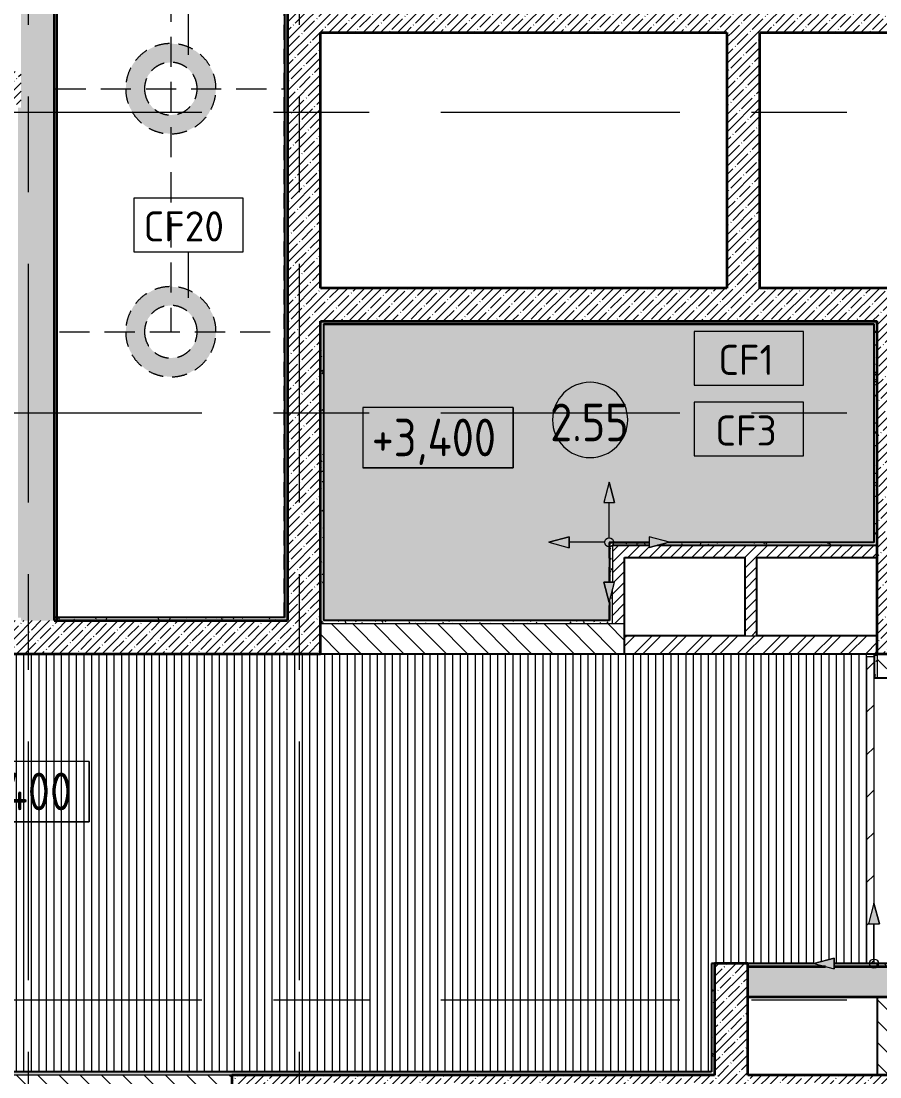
# Model space of a CAD drawing. Header units: millimetres. Extents: x 81663 to 277412, y -8553 to 29000.
# Drawn here: x 92810 to 98517, y 10588 to 17605 of the extents above; entities that cross this region are included whole.
import ezdxf

# ---------------------------------------------------------------- set-up
doc = ezdxf.new("R2010")
doc.units = ezdxf.units.MM
for name, pattern in [('200_ШТРИХ__ш1_п0_6_', [160, 100, -60]), ('ADSK_Штрих_ш2 п1', [300, 200, -100]), ('Осевая', [3175, 635, -476.25, 1587.5, -476.25])]:
    doc.linetypes.add(name, pattern=pattern)
for name, color, linetype, lineweight in [('A-AREA-IDEN', 7, 'Continuous', 9), ('A-CLNG-IDEN', 7, 'Continuous', 9), ('A-DETL', 7, 'Continuous', 9), ('A-DETL-1', 7, 'ADSK_Штрих_ш2 п1', 9), ('A-DETL-GENF', 7, 'Continuous', 9), ('A-DETL-MBND', 7, '200_ШТРИХ__ш1_п0_6_', 9), ('A-DETL-MBND-1', 7, 'Continuous', 9), ('A-FLOR', 7, 'Continuous', 9), ('A-FLOR-1', 7, 'Continuous', 35), ('A-WALL', 7, 'Continuous', 9), ('G-ANNO-DIMS', 7, 'Continuous', 9), ('I-WALL', 7, 'Continuous', 9), ('Оси-2', 7, 'Осевая', 9)]:
    doc.layers.add(name, color=color, linetype=linetype, lineweight=lineweight)
for name, color, linetype, lineweight, true_color in [('A-DETL-GENF-1', 7, 'Continuous', 9, 0x004000), ('A-WALL-1', 7, 'Continuous', 35, 0x3c3c3c), ('A-WALL-3', 7, 'Continuous', 25, 0x3c3c3c), ('A-WALL-FNSH-1', 7, 'Continuous', 13, 0x3c3c3c)]:
    doc.layers.add(name, color=color, linetype=linetype, lineweight=lineweight, true_color=true_color)
doc.styles.add('GOST Common', font='GOST_Common.ttf', dxfattribs={"width": 0.9, "height": 250})
doc.styles.add('GOST Common_1', font='GOST_Common.ttf', dxfattribs={"height": 200})
pattern_1 = [(45, (0, 0), (-57.024626, 57.024626), []), (45, (57.025, 0), (-57.024626, 57.024626), [100.806, -20.161, 3.353, -16.808])]
pattern_2 = [(135, (0, 0), (-70.71068, -70.71068), [])]
pattern_3 = [(45, (0, 0), (-35.35534, 35.35534), [])]
pattern_4 = [(0, (0, 0), (121.92, 30.48), [10.058, -81.382, 10.058, -81.382, -487.68]), (0, (0, 0), (121.92, 30.48), [-182.88, 10.058, -172.822, 10.058, -81.382, -213.36]), (0, (0, 0), (121.92, 30.48), [-457.2, 10.058, -50.902, 10.058, -142.342]), (120, (45.72, 15.24), (-87.356454, 90.345817), [10.058, -81.382, 10.058, -81.382, -487.68]), (120, (45.72, 15.24), (-87.356454, 90.345817), [-182.88, 10.058, -172.822, 10.058, -81.382, -213.36]), (120, (45.72, 15.24), (-87.356454, 90.345817), [-457.2, 10.058, -50.902, 10.058, -142.342]), (240, (60.96, 76.2), (-34.563546, -120.825817), [10.058, -81.382, 10.058, -81.382, -487.68]), (240, (60.96, 76.2), (-34.563546, -120.825817), [-182.88, 10.058, -172.822, 10.058, -81.382, -213.36]), (240, (60.96, 76.2), (-34.563546, -120.825817), [-457.2, 10.058, -50.902, 10.058, -142.342])]

# ---------------------------------------------------------------- blocks, each defined once
blk = doc.blocks.new('Начало раскладки_красным - Начало раскладки_красным-26104805-План потолков с обозначением видов отделки и геометрии 2 этажа в осях 23-33')
at = {"layer": 'A-DETL-GENF'}
for points in [[(-36.2, 264.8), (36.2, 264.8), (0, 400)], [(-264.8, -36.2), (-264.8, 36.2), (-400, 0)]]:
    blk.add_hatch(color=256, dxfattribs=at).paths.add_polyline_path(points)
for p, q in [((0, 400), (-36.2, 264.8)), ((0, 400), (-36.2, 264.8)), ((36.2, 264.8), (0, 400)), ((0, 400), (36.2, 264.8)), ((-36.2, 264.8), (36.2, 264.8)), ((-36.2, 264.8), (36.2, 264.8)), ((0, 30), (0, 264.8)), ((-264.8, 36.2), (-400, 0)), ((-400, 0), (-264.8, 36.2)), ((-400, 0), (-264.8, -36.2)), ((-400, 0), (-264.8, -36.2)), ((-264.8, -36.2), (-264.8, 36.2)), ((-264.8, 36.2), (-264.8, -36.2)), ((-30, 0), (-264.8, 0))]:
    blk.add_line(p, q, dxfattribs=at)
blk.add_circle((0, 0), 30, dxfattribs=at)
blk = doc.blocks.new('Начало раскладки_красным - Начало раскладки_красным-26102174-План потолков с обозначением видов отделки и геометрии 2 этажа в осях 23-33')
at = {"layer": 'A-DETL-GENF'}
for points in [[(-36.2, 264.8), (36.2, 264.8), (0, 400)], [(-264.8, -36.2), (-264.8, 36.2), (-400, 0)], [(264.8, -36.2), (400, 0), (264.8, 36.2)], [(0, -400), (36.2, -264.8), (-36.2, -264.8)]]:
    blk.add_hatch(color=256, dxfattribs=at).paths.add_polyline_path(points)
for p, q in [((0, 400), (-36.2, 264.8)), ((0, 400), (-36.2, 264.8)), ((36.2, 264.8), (0, 400)), ((0, 400), (36.2, 264.8)), ((-36.2, 264.8), (36.2, 264.8)), ((-36.2, 264.8), (36.2, 264.8)), ((0, 30), (0, 264.8)), ((-264.8, 36.2), (-400, 0)), ((-400, 0), (-264.8, 36.2)), ((-400, 0), (-264.8, -36.2)), ((-400, 0), (-264.8, -36.2)), ((-264.8, -36.2), (-264.8, 36.2)), ((-264.8, 36.2), (-264.8, -36.2)), ((-30, 0), (-264.8, 0)), ((30, 0), (264.8, 0)), ((400, 0), (264.8, 36.2)), ((264.8, 36.2), (264.8, -36.2)), ((400, 0), (264.8, 36.2)), ((264.8, 36.2), (264.8, -36.2)), ((400, 0), (264.8, -36.2)), ((0, -30), (0, -264.8)), ((264.8, -36.2), (400, 0)), ((36.2, -264.8), (-36.2, -264.8)), ((-36.2, -264.8), (0, -400)), ((0, -400), (-36.2, -264.8)), ((-36.2, -264.8), (36.2, -264.8)), ((0, -400), (36.2, -264.8)), ((0, -400), (36.2, -264.8))]:
    blk.add_line(p, q, dxfattribs=at)
blk.add_circle((0, 0), 30, dxfattribs=at)
blk = doc.blocks.new('Марка_Помещения - Номер-25198446-План потолков с обозначением видов отделки и геометрии 2 этажа в осях 23-33')
at = {"layer": 'A-AREA-IDEN'}
for start, end in [(360, 180), (180, 360)]:
    blk.add_arc((0, 0), 2.5, start, end, dxfattribs=at)
blk = doc.blocks.new('М_потолков - Марка_ Имя типа-25382930-План потолков с обозначением видов отделки и геометрии 2 этажа в осях 23-33')
at = {"layer": 'A-CLNG-IDEN'}
for p, q in [((3.625, 1.984375), (-3.625, 1.984375)), ((-3.625, 1.984375), (-3.625, -1.59375)), ((3.625, -1.59375), (3.625, 1.984375)), ((-3.625, -1.59375), (3.625, -1.59375))]:
    blk.add_line(p, q, dxfattribs=at)
blk = doc.blocks.new('Высотные отметки - 10х4_h_-17668695-План потолков с обозначением видов отделки и геометрии 2 этажа в осях 23-33')
at = {"layer": 'G-ANNO-DIMS'}
for p, q in [((-5, 4), (-5, 0)), ((5, 4), (-5, 4)), ((5, 4), (-5, 4)), ((-5, 4), (-5, 0)), ((5, 4), (5, 0)), ((5, 0), (5, 4)), ((5, 0), (-5, 0)), ((-5, 0), (5, 0))]:
    blk.add_line(p, q, dxfattribs=at)

msp = doc.modelspace()

# ---------------------------------------------------------------- hatches: boundary and pattern name
at = {"layer": 'A-DETL-GENF-1'}
h = msp.add_hatch(dxfattribs=at)
h.set_pattern_fill('FP_28', color=256, style=0, pattern_type=2)
h.set_pattern_definition([(45, (0, 0), (-141.42136, 141.42136), [])])
h.paths.add_polyline_path([(98479, 11341), (98479, 11605.8), (98441.6, 11605.7), (98477.8, 11741), (98479, 11736.4), (98479, 13380), (98429, 13380), (98429, 11341), (98441.6, 11341)])
at = {"layer": 'A-DETL-MBND'}
h = msp.add_hatch(dxfattribs=at)
h.set_pattern_fill('FP_21', color=256, style=0, pattern_type=2)
h.set_pattern_definition([(90, (98829, 6217.334), (-50, 3e-15), [])])
h.paths.add_polyline_path([(97398, 10621), (97399, 11341), (98078.9, 11341), (98213.2, 11377.1), (98213.3, 11341), (98479, 11341), (98479, 11605.8), (98441.6, 11605.7), (98477.8, 11741), (98479, 11736.4), (98479, 13399), (84991, 13399), (84991, 10621), (94895.2, 10621)])
at = {"layer": 'A-DETL-MBND-1'}
h = msp.add_hatch(color=256, dxfattribs=at)
h.paths.add_polyline_path([(93805, 16855.5), (93863.5, 16861.3), (93919.8, 16878.3), (93971.7, 16906.1), (94017.1, 16943.4), (94054.4, 16988.8), (94082.2, 17040.7), (94099.2, 17097), (94105, 17155.5), (94099.2, 17214), (94082.2, 17270.3), (94054.4, 17322.2), (94017.1, 17367.6), (93971.7, 17404.9), (93919.8, 17432.7), (93863.5, 17449.7), (93805, 17455.5), (93746.5, 17449.7), (93690.2, 17432.7), (93638.3, 17404.9), (93592.9, 17367.6), (93555.6, 17322.2), (93527.8, 17270.3), (93510.8, 17214), (93505, 17155.5), (93510.8, 17097), (93527.8, 17040.7), (93555.6, 16988.8), (93592.9, 16943.4), (93638.3, 16906.1), (93690.2, 16878.3), (93746.5, 16861.3)])
h.paths.add_polyline_path([(93805, 16980.5), (93759.7, 16986.5), (93717.5, 17003.9), (93681.3, 17031.8), (93653.4, 17068), (93636, 17110.2), (93630, 17155.5), (93636, 17200.8), (93653.4, 17243), (93681.3, 17279.2), (93717.5, 17307.1), (93759.7, 17324.5), (93805, 17330.5), (93850.3, 17324.5), (93892.5, 17307.1), (93928.7, 17279.2), (93956.6, 17243), (93974, 17200.8), (93980, 17155.5), (93974, 17110.2), (93956.6, 17068), (93928.7, 17031.8), (93892.5, 17003.9), (93850.3, 16986.5)])
h = msp.add_hatch(color=256, dxfattribs=at)
h.paths.add_polyline_path([(93805, 15240), (93863.5, 15245.8), (93919.8, 15262.8), (93971.7, 15290.6), (94017.1, 15327.9), (94054.4, 15373.3), (94082.2, 15425.2), (94099.2, 15481.5), (94105, 15540), (94099.2, 15598.5), (94082.2, 15654.8), (94054.4, 15706.7), (94017.1, 15752.1), (93971.7, 15789.4), (93919.8, 15817.2), (93863.5, 15834.2), (93805, 15840), (93746.5, 15834.2), (93690.2, 15817.2), (93638.3, 15789.4), (93592.9, 15752.1), (93555.6, 15706.7), (93527.8, 15654.8), (93510.8, 15598.5), (93505, 15540), (93510.8, 15481.5), (93527.8, 15425.2), (93555.6, 15373.3), (93592.9, 15327.9), (93638.3, 15290.6), (93690.2, 15262.8), (93746.5, 15245.8)])
h.paths.add_polyline_path([(93805, 15365), (93759.7, 15371), (93717.5, 15388.4), (93681.3, 15416.3), (93653.4, 15452.5), (93636, 15494.7), (93630, 15540), (93636, 15585.3), (93653.4, 15627.5), (93681.3, 15663.7), (93717.5, 15691.6), (93759.7, 15709), (93805, 15715), (93850.3, 15709), (93892.5, 15691.6), (93928.7, 15663.7), (93956.6, 15627.5), (93974, 15585.3), (93980, 15540), (93974, 15494.7), (93956.6, 15452.5), (93928.7, 15416.3), (93892.5, 15388.4), (93850.3, 15371)])
h = msp.add_hatch(color=256, dxfattribs=at)
h.paths.add_polyline_path([(96318, 13621), (96719, 13621), (96718.2, 13741), (96681.9, 13876.2), (96719, 13876.3), (96719, 14141), (96982.8, 14141), (96982.7, 14177.4), (97118, 14141), (98479, 14141), (98479, 15589), (94821, 15589), (94821, 13621), (94895.2, 13621)])
h.paths.add_polyline_path([(96453.3, 14104.6), (96318, 14140.8), (96453.2, 14177.1)])
h.paths.add_polyline_path([(96681.6, 14405.7), (96717.8, 14541), (96754.1, 14405.8)])
at = {"layer": 'A-FLOR'}
h = msp.add_hatch(dxfattribs=at)
h.set_pattern_fill('FP_1', color=256, style=0, pattern_type=2)
h.set_pattern_definition(pattern_1)
h.paths.add_polyline_path([(98213.3, 11120), (100589, 11120), (100589, 11320), (99040.9, 11320), (98984.8, 11304.9), (98984.7, 11320), (98213.2, 11320), (98213.3, 11304.6), (98155.7, 11320), (97639, 11320), (97639, 11120), (98078, 11120)])
h.paths.add_polyline_path([(115600.4, 13900), (116100.4, 13900), (116100.4, 20900), (115600.4, 20900), (115600.4, 16568.1)])
h.paths.add_polyline_path([(110550, 13900), (111050, 13900), (111050, 20900), (110550, 20900), (110550, 14481.3)])
h.paths.add_polyline_path([(105550, 13900), (106050, 13900), (106050, 20900), (105550, 20900), (105550, 16568.1)])
at = {"layer": 'I-WALL'}
h = msp.add_hatch(dxfattribs=at)
h.set_pattern_fill('FP_1', color=256, style=0, pattern_type=2)
h.set_pattern_definition(pattern_1)
h.paths.add_polyline_path([(92810, 13620), (93030, 13620), (93030, 21550), (92810, 21550), (92810, 13640)])
h = msp.add_hatch(dxfattribs=at)
h.set_pattern_fill('FP_17', color=256, style=0, pattern_type=2)
h.set_pattern_definition(pattern_4)
h.paths.add_polyline_path([(93050, 13620), (93050, 21150), (93030, 21150), (93030, 13620)])
h = msp.add_hatch(dxfattribs=at)
h.set_pattern_fill('FP_17', color=256, style=0, pattern_type=2)
h.set_pattern_definition(pattern_4)
h.paths.add_polyline_path([(94580, 13620), (94580, 17770), (94560, 17770), (94560, 13620)])
h = msp.add_hatch(dxfattribs=at)
h.set_pattern_fill('FP_1', color=256, style=0, pattern_type=2)
h.set_pattern_definition(pattern_1)
h.paths.add_polyline_path([(100720, 17530), (100800, 17530), (100800, 17750), (94580, 17750), (94580, 17530), (100071.4, 17530)])
h = msp.add_hatch(dxfattribs=at)
h.set_pattern_fill('FP_1', color=256, style=0, pattern_type=2)
h.set_pattern_definition(pattern_1)
h.paths.add_polyline_path([(94800, 13620), (94800, 17530), (94580, 17530), (94580, 13620)])
h = msp.add_hatch(dxfattribs=at)
h.set_pattern_fill('FP_1', color=256, style=0, pattern_type=2)
h.set_pattern_definition(pattern_1)
h.paths.add_polyline_path([(97720, 15830), (97720, 17530), (97500, 17530), (97500, 15830)])
h = msp.add_hatch(dxfattribs=at)
h.set_pattern_fill('FP_1', color=256, style=0, pattern_type=2)
h.set_pattern_definition(pattern_1)
h.paths.add_polyline_path([(92307.1, 17050), (92810, 17050), (92810, 17270), (86490, 17270), (86490, 17050), (90990.7, 17050)])
h = msp.add_hatch(dxfattribs=at)
h.set_pattern_fill('FP_17', color=256, style=0, pattern_type=2)
h.set_pattern_definition(pattern_4)
h.paths.add_polyline_path([(92790, 17030), (92810, 17030), (92810, 17050), (90990.7, 17050), (90990.7, 17030), (92789, 17030)])
h = msp.add_hatch(dxfattribs=at)
h.set_pattern_fill('FP_17', color=256, style=0, pattern_type=2)
h.set_pattern_definition(pattern_4)
h.paths.add_polyline_path([(92810, 13640), (92810, 17030), (92790, 17030), (92790, 13640)])
h = msp.add_hatch(dxfattribs=at)
h.set_pattern_fill('FP_1', color=256, style=0, pattern_type=2)
h.set_pattern_definition(pattern_1)
h.paths.add_polyline_path([(98500, 15610), (98720, 15610), (98720, 15830), (94800, 15830), (94800, 15610), (97483.3, 15610)])
h = msp.add_hatch(dxfattribs=at)
h.set_pattern_fill('FP_17', color=256, style=0, pattern_type=2)
h.set_pattern_definition(pattern_4)
h.paths.add_polyline_path([(98480, 15590), (98500, 15590), (98500, 15610), (94800, 15610), (94800, 15590), (98479, 15590)])
h = msp.add_hatch(dxfattribs=at)
h.set_pattern_fill('FP_17', color=256, style=0, pattern_type=2)
h.set_pattern_definition(pattern_4)
h.paths.add_polyline_path([(94800, 13600), (94820, 13600), (94820, 15590), (94800, 15590), (94800, 13620)])
h = msp.add_hatch(dxfattribs=at)
h.set_pattern_fill('FP_17', color=256, style=0, pattern_type=2)
h.set_pattern_definition(pattern_4)
h.paths.add_polyline_path([(98500, 14140), (98500, 15590), (98480, 15590), (98480, 14140)])
h = msp.add_hatch(dxfattribs=at)
h.set_pattern_fill('FP_1', color=256, style=0, pattern_type=2)
h.set_pattern_definition(pattern_1)
h.paths.add_polyline_path([(98720, 13400), (98720, 15610), (98500, 15610), (98500, 13400)])
h = msp.add_hatch(dxfattribs=at)
h.set_pattern_fill('FP_17', color=256, style=0, pattern_type=2)
h.set_pattern_definition(pattern_4)
h.paths.add_polyline_path([(96720, 13620), (96740, 13620), (96740, 13822.4), (96720, 13747.6), (96720, 13741)])
h.paths.add_polyline_path([(96720, 13876.2), (96740, 13876.3), (96740, 14140), (96720, 14140), (96720, 13876.3)])
h = msp.add_hatch(dxfattribs=at)
h.set_pattern_fill('FP_17', color=256, style=0, pattern_type=2)
h.set_pattern_definition(pattern_4)
h.paths.add_polyline_path([(98500, 14120), (98500, 14140), (97113.4, 14140), (97038.9, 14120), (97483.3, 14120)])
h.paths.add_polyline_path([(96982.8, 14120), (96982.7, 14140), (96740, 14140), (96740, 14120), (96982.7, 14120)])
h = msp.add_hatch(dxfattribs=at)
h.set_pattern_fill('FP_4', color=256, style=0, pattern_type=2)
h.set_pattern_definition(pattern_3)
h.paths.add_polyline_path([(96820, 13600), (96820, 14120), (96740, 14120), (96740, 13876.2), (96754.4, 13876.3), (96740, 13822.4), (96740, 13600)])
h = msp.add_hatch(dxfattribs=at)
h.set_pattern_fill('FP_4', color=256, style=0, pattern_type=2)
h.set_pattern_definition(pattern_3)
h.paths.add_polyline_path([(98500, 14040), (98500, 14120), (97038.9, 14120), (96982.8, 14104.9), (96982.7, 14120), (96820, 14120), (96820, 14040), (97700, 14040)])
h = msp.add_hatch(dxfattribs=at)
h.set_pattern_fill('FP_4', color=256, style=0, pattern_type=2)
h.set_pattern_definition(pattern_3)
h.paths.add_polyline_path([(97700, 13520), (97700, 14040), (97620, 14040), (97620, 13520)])
h = msp.add_hatch(dxfattribs=at)
h.set_pattern_fill('FP_1', color=256, style=0, pattern_type=2)
h.set_pattern_definition(pattern_1)
h.paths.add_polyline_path([(92307.1, 13400), (93050, 13400), (93050, 13620), (90380, 13620), (90380, 13400), (90400, 13400)])
h = msp.add_hatch(dxfattribs=at)
h.set_pattern_fill('FP_17', color=256, style=0, pattern_type=2)
h.set_pattern_definition(pattern_4)
h.paths.add_polyline_path([(92790, 13620), (92810, 13620), (92810, 13640), (90990.7, 13640), (90990.7, 13620), (92476, 13620)])
h = msp.add_hatch(dxfattribs=at)
h.set_pattern_fill('FP_17', color=256, style=0, pattern_type=2)
h.set_pattern_definition(pattern_4)
h.paths.add_polyline_path([(93050, 13620), (94560, 13620), (94560, 13640), (93030, 13640), (93030, 13620)])
h = msp.add_hatch(dxfattribs=at)
h.set_pattern_fill('FP_1', color=256, style=0, pattern_type=2)
h.set_pattern_definition(pattern_1)
h.paths.add_polyline_path([(94800, 13400), (94800, 13620), (93050, 13620), (93050, 13400), (93601.1, 13400)])
h = msp.add_hatch(dxfattribs=at)
h.set_pattern_fill('FP_17', color=256, style=0, pattern_type=2)
h.set_pattern_definition(pattern_4)
h.paths.add_polyline_path([(96740, 13600), (96740, 13620), (94820, 13620), (94820, 13600), (94895.2, 13600)])
h = msp.add_hatch(dxfattribs=at)
h.set_pattern_fill('FP_3', color=256, style=0, pattern_type=2)
h.set_pattern_definition(pattern_2)
h.paths.add_polyline_path([(96820, 13400), (96820, 13600), (94800, 13600), (94800, 13400), (94895.2, 13400)])
h = msp.add_hatch(dxfattribs=at)
h.set_pattern_fill('FP_16', color=256, style=0, pattern_type=2)
h.set_pattern_definition([(45, (0, 0), (-85.53659, 85.53659), []), (45, (57.02, 0), (-85.53659, 85.53659), [])])
h.paths.add_polyline_path([(98500, 13400), (98500, 13520), (96820, 13520), (96820, 13400), (97483.3, 13400)])
h = msp.add_hatch(dxfattribs=at)
h.set_pattern_fill('FP_17', color=256, style=0, pattern_type=2)
h.set_pattern_definition(pattern_4)
h.paths.add_polyline_path([(98500, 13240), (98500, 13390), (98480, 13390), (98480, 13240)])
h = msp.add_hatch(dxfattribs=at)
h.set_pattern_fill('FP_3', color=256, style=0, pattern_type=2)
h.set_pattern_definition(pattern_2)
h.paths.add_polyline_path([(98700, 11320), (98700, 11340), (98500, 11340), (98500, 11320)])
h.paths.add_polyline_path([(98500, 13240), (98700, 13240), (98700, 13400), (98500, 13400), (98500, 13390)])
h = msp.add_hatch(dxfattribs=at)
h.set_pattern_fill('FP_17', color=256, style=0, pattern_type=2)
h.set_pattern_definition(pattern_4)
h.paths.add_polyline_path([(97419, 10600), (97419, 11341), (97399, 11341), (97399, 10600)])
h = msp.add_hatch(dxfattribs=at)
h.set_pattern_fill('FP_1', color=256, style=0, pattern_type=2)
h.set_pattern_definition(pattern_1)
h.paths.add_polyline_path([(97639, 10600), (97639, 11340), (97419, 11340), (97419, 10600), (97483.3, 10600)])
h = msp.add_hatch(dxfattribs=at)
h.set_pattern_fill('FP_17', color=256, style=0, pattern_type=2)
h.set_pattern_definition(pattern_4)
h.paths.add_polyline_path([(100589, 11320), (100589, 11340), (99115.4, 11340), (99040.9, 11320), (100071.4, 11320)])
h.paths.add_polyline_path([(98984.7, 11320), (98984.8, 11320), (98984.7, 11340), (98213.2, 11340), (98213.3, 11320)])
h.paths.add_polyline_path([(98078, 11320), (98155.7, 11320), (98078, 11340), (97639, 11340), (97639, 11320)])
h = msp.add_hatch(dxfattribs=at)
h.set_pattern_fill('FP_3', color=256, style=0, pattern_type=2)
h.set_pattern_definition(pattern_2)
h.paths.add_polyline_path([(98700, 10600), (98700, 11120), (98500, 11120), (98500, 10600)])
h = msp.add_hatch(dxfattribs=at)
h.set_pattern_fill('FP_17', color=256, style=0, pattern_type=2)
h.set_pattern_definition(pattern_4)
h.paths.add_polyline_path([(97399, 10600), (97398, 10620), (89223.5, 10620), (89223.5, 10600), (94895.2, 10600)])
h = msp.add_hatch(dxfattribs=at)
h.set_pattern_fill('FP_3', color=256, style=0, pattern_type=2)
h.set_pattern_definition(pattern_2)
h.paths.add_polyline_path([(94210, 10400), (94210, 10600), (89610, 10600), (89610, 10400), (92410, 10400)])
h = msp.add_hatch(dxfattribs=at)
h.set_pattern_fill('FP_1', color=256, style=0, pattern_type=2)
h.set_pattern_definition(pattern_1)
h.paths.add_polyline_path([(101610, 10380), (101610, 10600), (94210, 10600), (94210, 10380), (101365.5, 10380)])

# ---------------------------------------------------------------- linework, layer by layer
at = {"layer": 'A-CLNG-IDEN'}
for p, q in [((93922.4, 17380.6), (93922.4, 17686.4)), ((93922.4, 15765.1), (93922.4, 16070.9))]:
    msp.add_line(p, q, dxfattribs=at)
at = {"layer": 'A-DETL'}
for p, q in [((98479, 13380), (98429, 13380)), ((98429, 13380), (98429, 11341)), ((98479, 11736.4), (98479, 13380)), ((98479, 11341), (98479, 11605.8)), ((98429, 11341), (98479, 11341))]:
    msp.add_line(p, q, dxfattribs=at)
at = {"layer": 'A-DETL-1'}
for p, q in [((93805, 21400), (93805, 15540)), ((93040, 17155.5), (94559, 17155.5)), ((93065.2, 15540), (94559, 15540))]:
    msp.add_line(p, q, dxfattribs=at)
at = {"layer": 'A-DETL-MBND'}
for p, q in [((94559, 13640), (94559, 17770)), ((98479, 15589), (94821, 15589)), ((94821, 15589), (94821, 13621)), ((98479, 14141), (98479, 15589)), ((96719, 13876.2), (96719, 14141)), ((96719, 14141), (96982.8, 14141)), ((97117.1, 14141), (98479, 14141)), ((96719, 13621), (96719, 13743.9)), ((94821, 13621), (96719, 13621)), ((98479, 13399), (84991, 13399)), ((98479, 13399), (84991, 13399)), ((98479, 13240), (98479, 13399)), ((98479, 11736.4), (98479, 13399)), ((98490, 13399), (98480, 13399)), ((98480, 13399), (98480, 13390)), ((98490, 13400), (98490, 13399)), ((98479, 13240), (98480, 13240)), ((98479, 11341), (98479, 11605.8)), ((97398, 10620), (97398, 11341)), ((97419, 11341), (98078.9, 11341)), ((97419, 11341), (98078.9, 11341)), ((97639, 11320), (97639, 11120)), ((97639, 11320), (98155.7, 11320)), ((98213.2, 11341), (98479, 11341)), ((98213.2, 11341), (98479, 11341)), ((98213.2, 11320), (98984.8, 11320)), ((100589, 11120), (97639, 11120)), ((84991, 10621), (97398, 10621)), ((89202.5, 10621), (97398, 10621))]:
    msp.add_line(p, q, dxfattribs=at)
for centre, radius, start, end in [((93805, 17155.5), 300, 0, 180), ((93805, 17155.5), 175, 0, 180), ((93805, 17155.5), 300, 180, 360), ((93805, 17155.5), 175, 180, 0), ((93805, 15540), 300, 0, 180), ((93805, 15540), 175, 0, 180), ((93805, 15540), 300, 180, 360), ((93805, 15540), 175, 180, 0)]:
    msp.add_arc(centre, radius, start, end, dxfattribs=at)
at = {"layer": 'A-FLOR-1'}
for p, q in [((98155.7, 11320), (97639, 11320)), ((98984.8, 11320), (98213.2, 11320)), ((97639, 11120), (100589, 11120))]:
    msp.add_line(p, q, dxfattribs=at)
at = {"layer": 'A-WALL'}
for p, q in [((96740, 14120), (96740, 13876.2)), ((96740, 13600), (96740, 13822.4)), ((94820, 13600), (96820, 13600)), ((97620, 13520), (97700, 13520)), ((98500, 13390), (98500, 13240)), ((94210, 10600), (89610, 10600))]:
    msp.add_line(p, q, dxfattribs=at)
at = {"layer": 'A-WALL-1'}
for p, q in [((93030, 21150), (93030, 13620)), ((94580, 17750), (94580, 13620)), ((94800, 15830), (94800, 17530)), ((94800, 17530), (97500, 17530)), ((97500, 17530), (97500, 15830)), ((97720, 17530), (100800, 17530)), ((97720, 15830), (97720, 17530)), ((97500, 15830), (94800, 15830)), ((98720, 15830), (97720, 15830)), ((94800, 13400), (94800, 15610)), ((94800, 15610), (98500, 15610)), ((98500, 13400), (98500, 15610)), ((93030, 13620), (94580, 13620)), ((90380, 13400), (94800, 13400)), ((98500, 13400), (98720, 13400)), ((97419, 11340), (97419, 10600)), ((97639, 11340), (97419, 11340)), ((97639, 10600), (97639, 11340)), ((97419, 10600), (94210, 10600)), ((94210, 10600), (94210, 10380)), ((100589, 10600), (97639, 10600))]:
    msp.add_line(p, q, dxfattribs=at)
at = {"layer": 'A-WALL-3'}
for p, q in [((93050, 13620), (93050, 21150)), ((94560, 17770), (94560, 13640)), ((98480, 15590), (94820, 15590)), ((94820, 15590), (94820, 13620)), ((98480, 14140), (98480, 15590)), ((96720, 14140), (96720, 13876.2)), ((96720, 14140), (96982.8, 14140)), ((96982.8, 14120), (96740, 14120)), ((98500, 14120), (97038.9, 14120)), ((98480, 14140), (97113.4, 14140)), ((96820, 13400), (96820, 14040)), ((96820, 14040), (97620, 14040)), ((97620, 14040), (97620, 13520)), ((97700, 14040), (98500, 14040)), ((97700, 13520), (97700, 14040)), ((96720, 13747.6), (96720, 13620)), ((94560, 13640), (93030, 13640)), ((96720, 13620), (94820, 13620)), ((94820, 13600), (94800, 13600)), ((97620, 13520), (96820, 13520)), ((98500, 13520), (97700, 13520)), ((94800, 13400), (96820, 13400)), ((94800, 13400), (94800, 13400)), ((96820, 13400), (98500, 13400)), ((98480, 13390), (98480, 13240)), ((98500, 13390), (98480, 13390)), ((98500, 13400), (98500, 13390)), ((98480, 13240), (98720, 13240)), ((97399, 11341), (97399, 10620)), ((97419, 11341), (97399, 11341)), ((97419, 11340), (97419, 11341)), ((98080.9, 11340), (97639, 11340)), ((98984.8, 11340), (98213.2, 11340)), ((98500, 11340), (98500, 11320)), ((98500, 11320), (98700, 11320)), ((98700, 11120), (98500, 11120)), ((98500, 11120), (98500, 10600)), ((97399, 10620), (89223.5, 10620))]:
    msp.add_line(p, q, dxfattribs=at)
at = {"layer": 'A-WALL-FNSH-1'}
for p, q in [((93051, 13641), (93051, 21129)), ((94821, 15589), (98479, 15589)), ((94821, 15589), (94821, 13620)), ((98479, 15589), (98479, 14141)), ((96719, 14141), (96719, 13876.2)), ((96982.8, 14141), (96719, 14141)), ((98479, 14141), (97117.1, 14141)), ((96719, 13743.9), (96719, 13621)), ((94560, 13641), (93051, 13641)), ((96719, 13621), (94821, 13621)), ((97398, 11341), (97398, 10620)), ((97399, 11341), (97398, 11341))]:
    msp.add_line(p, q, dxfattribs=at)
at = {"layer": 'Оси-2'}
for p, q in [((92860, 593.7), (92860, 19415.1)), ((94660, 593.7), (94660, 19415.1)), ((84962.9, 17000), (122760, 17000)), ((84962.9, 15000), (122160, 15000)), ((84962.9, 13400), (119719, 13400)), ((84962.9, 11100), (120319, 11100))]:
    msp.add_line(p, q, dxfattribs=at)

# ---------------------------------------------------------------- block references
at = {"layer": 'A-AREA-IDEN', "xscale": 99.99999999999993, "yscale": 99.99999999999993, "zscale": 99.99999999999993}
msp.add_blockref('Марка_Помещения - Номер-25198446-План потолков с обозначением видов отделки и геометрии 2 этажа в осях 23-33', (96591.5, 14953.9), dxfattribs=at)
at = {"layer": 'A-CLNG-IDEN', "xscale": 99.99999999999993, "yscale": 99.99999999999993, "zscale": 99.99999999999993}
for p in [(93922.4, 16230.3), (97646.5, 15343.3), (97646.5, 14873.6)]:
    msp.add_blockref('М_потолков - Марка_ Имя типа-25382930-План потолков с обозначением видов отделки и геометрии 2 этажа в осях 23-33', p, dxfattribs=at)
at = {"layer": 'A-DETL-GENF', "rotation": 0.03359668727813597}
for name, p in [('Начало раскладки_красным - Начало раскладки_красным-26102174-План потолков с обозначением видов отделки и геометрии 2 этажа в осях 23-33', (96718, 14141)), ('Начало раскладки_красным - Начало раскладки_красным-26104805-План потолков с обозначением видов отделки и геометрии 2 этажа в осях 23-33', (98478, 11341))]:
    msp.add_blockref(name, p, dxfattribs=at)
at = {"layer": 'G-ANNO-DIMS', "xscale": 99.99999999999993, "yscale": 99.99999999999993, "zscale": 99.99999999999993}
for p in [(95580.5, 14635.5), (92762.9, 12282.7)]:
    msp.add_blockref('Высотные отметки - 10х4_h_-17668695-План потолков с обозначением видов отделки и геометрии 2 этажа в осях 23-33', p, dxfattribs=at)

# ---------------------------------------------------------------- texts
at = {"layer": 'A-AREA-IDEN', "insert": (96325.8, 15062.5), "char_height": 250, "width": 663.797, "attachment_point": 1, "style": 'GOST Common'}
msp.add_mtext('2.55', dxfattribs=at)
at = {"layer": 'A-CLNG-IDEN', "char_height": 200, "attachment_point": 1, "style": 'GOST Common_1'}
for s, insert, width in [('CF20', (93623.6, 16340.1), 705.485), ('CF1', (97443.7, 15453), 472.996), ('CF3', (97423.7, 14983.3), 521.097)]:
    msp.add_mtext(s, dxfattribs=dict(at, insert=insert, width=width))
at = {"layer": 'G-ANNO-DIMS', "char_height": 250, "width": 1055.976, "attachment_point": 1, "line_spacing_factor": 1.022761, "style": 'GOST Common'}
for insert in [(95140.5, 14962.2), (92323, 12609.4)]:
    msp.add_mtext('+3,400', dxfattribs=dict(at, insert=insert))

doc.saveas('drawing.dxf')
